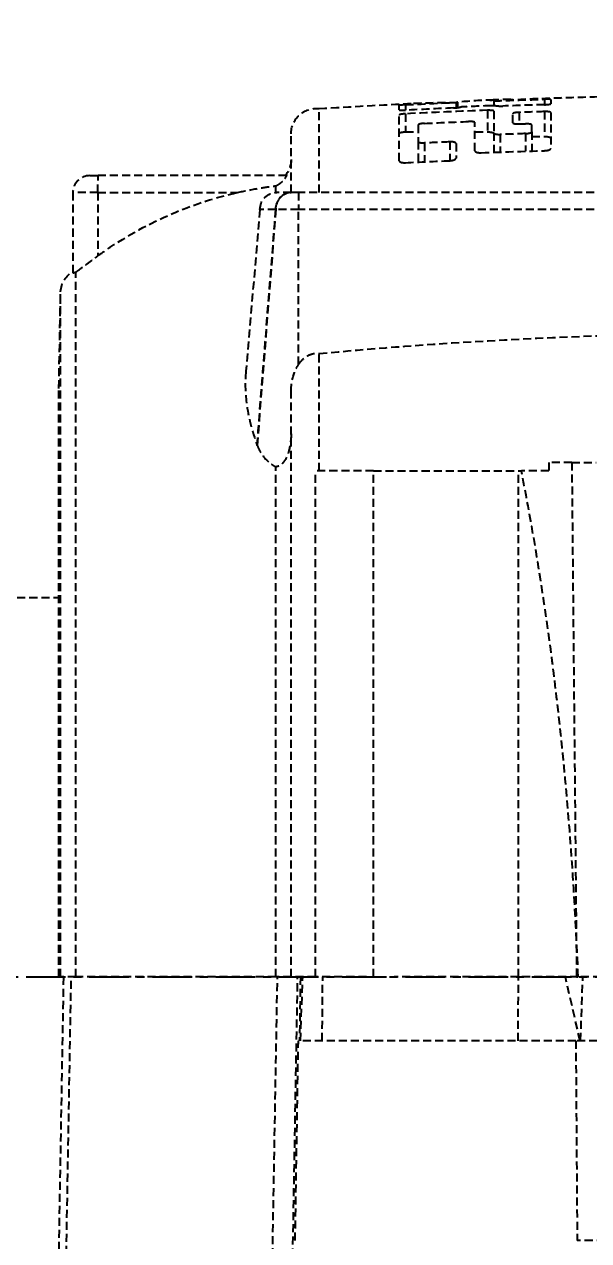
# Model space of a CAD drawing. Header units: millimetres. Extents: x 14484 to 44106, y -7531 to -758.
# Drawn here: x 19599.1 to 19666, y -1907.8 to -1763.6 of the extents above; entities that cross this region are included whole.
import ezdxf

# ---------------------------------------------------------------- set-up
doc = ezdxf.new("R2010")
doc.units = ezdxf.units.MM
doc.header["$LTSCALE"] = 15
doc.linetypes.add('CENTER', pattern=[2, 1.25, -0.25, 0.25, -0.25])
doc.linetypes.add('HIDDEN', pattern=[9.525, 6.35, -3.175])
for name, color, linetype in [('IA-DIM', 7, 'Continuous'), ('IA-EJES', 4, 'CENTER'), ('IA-SEGM', 1, 'HIDDEN')]:
    doc.layers.add(name, color=color, linetype=linetype)
doc.styles.add('ING-AMB', font='romans.shx', dxfattribs={"width": 0.75, "oblique": 15})
doc.dimstyles.new('ING-AMB 15', dxfattribs={"dimscale": 15, "dimtxt": 3, "dimasz": 2.5, "dimexe": 1, "dimexo": 1, "dimgap": 1, "dimtad": 1, "dimdec": 0, "dimzin": 0, "dimdsep": 46, "dimtxsty": 'ING-AMB', "dimcen": 0.1, "dimclrd": 7, "dimclre": 7, "dimclrt": 2, "dimadec": 0, "dimazin": 0, "dimtfac": 1, "dimtdec": 0, "dimtmove": 0, "dimatfit": 0, "dimfxl": 1.25, "dimtolj": 1, "dimtzin": 0, "dimarcsym": 1})

# ---------------------------------------------------------------- blocks, each defined once
blk = doc.blocks.new('*D27')
at = {"layer": 'Defpoints', "color": 0, "transparency": 16777216}
for p in [(19085.1, -938.01), (19085.1, -1467.77), (20972.86, -2155.19)]:
    blk.add_point(p, dxfattribs=at)
at = {"layer": 'IA-DIM', "color": 7, "lineweight": -2, "transparency": 16777216}
for p, q in [((19085.1, -1452.77), (19085.1, -923.01)), ((20972.86, -2140.19), (20972.86, -923.01)), ((20935.36, -938.01), (19122.6, -938.01))]:
    blk.add_line(p, q, dxfattribs=at)
at = {"layer": 'IA-DIM', "color": 7, "transparency": 16777216}
for points in [[(19122.6, -931.76), (19122.6, -944.26), (19085.1, -938.01)], [(20935.36, -931.76), (20935.36, -944.26), (20972.86, -938.01)]]:
    blk.add_solid(points, dxfattribs=at)
at = {"layer": 'IA-DIM', "color": 2, "transparency": 16777216, "insert": (20028.98, -900.51), "char_height": 45, "attachment_point": 5, "style": 'ING-AMB'}
blk.add_mtext('\\A1;1888', dxfattribs=at)

msp = doc.modelspace()

# ---------------------------------------------------------------- linework, layer by layer
at = {"layer": 'IA-EJES', "ltscale": 0.25}
msp.add_lwpolyline([(18166.78, -1876.56), (21143.92, -1876.56)], dxfattribs=at)
at = {"layer": 'IA-SEGM', "color": 1, "ltscale": 0.01, "extrusion": (0, 1, 0)}
for p, q in [((19634.03, -1783.56), (19634.03, -1773.62)), ((19643.53, -1773.75), (19643.53, -1773.24)), ((19644.28, -1773.16), (19644.28, -1773.8)), ((19650.28, -1772.88), (19650.28, -1772.89)), ((19650.28, -1772.89), (19650.28, -1773.52)), ((19650.46, -1772.85), (19650.46, -1773.5)), ((19654.77, -1772.59), (19654.77, -1772.71)), ((19654.77, -1772.71), (19654.77, -1773.27)), ((19656.8, -1772.53), (19656.8, -1772.57)), ((19657.02, -1772.53), (19657.02, -1772.56)), ((19660.77, -1772.52), (19660.77, -1773.15)), ((19661.52, -1772.53), (19661.52, -1773.04)), ((19643.53, -1779.8), (19643.53, -1774.39)), ((19644.28, -1774.23), (19644.28, -1776.38)), ((19654.03, -1773.82), (19654.03, -1776.38)), ((19654.77, -1773.91), (19654.77, -1776.5)), ((19657.02, -1775.29), (19657.02, -1774.22)), ((19657.77, -1774.06), (19657.77, -1775.44)), ((19660.77, -1773.97), (19660.77, -1776.92)), ((19661.52, -1774.08), (19661.52, -1778.33)), ((19630.72, -1783.56), (19630.72, -1776.6)), ((19644.28, -1776.38), (19645.78, -1776.38)), ((19645.78, -1775.57), (19645.78, -1777.5)), ((19652.53, -1778.62), (19652.53, -1775.28)), ((19652.53, -1776.38), (19654.03, -1776.38)), ((19654.77, -1776.5), (19654.77, -1778.79)), ((19658.52, -1776.58), (19658.52, -1778.67)), ((19659.27, -1776.35), (19659.27, -1775.58)), ((19659.27, -1776.35), (19659.27, -1778.65)), ((19645.78, -1777.5), (19645.78, -1779.96)), ((19646.53, -1777.69), (19646.53, -1779.92)), ((19649.53, -1777.55), (19649.53, -1779.79)), ((19650.28, -1777.75), (19650.28, -1779.49)), ((19655.52, -1776.68), (19655.52, -1778.77)), ((19659.27, -1776.92), (19660.77, -1776.92)), ((19606.84, -1781.56), (19607.83, -1781.56)), ((19630.19, -1781.56), (19607.83, -1781.56)), ((19604.84, -1783.56), (19604.84, -1793.07)), ((19607.81, -1783.56), (19604.84, -1783.56)), ((19607.81, -1783.56), (19607.81, -1791.06)), ((19607.81, -1783.56), (19624.37, -1783.56)), ((19628.91, -1783.57), (19628.91, -1782.77)), ((19630.72, -1783.56), (19629.03, -1783.56)), ((19631.61, -1783.56), (19630.72, -1783.56)), ((19630.72, -1783.56), (19630.72, -1783.56)), ((19631.61, -1783.56), (19631.61, -1785.56)), ((19733.82, -1783.56), (19631.61, -1783.56)), ((19627.03, -1785.56), (19625.35, -1804.75)), ((19628.91, -1785.56), (19626.69, -1813.54)), ((19628.91, -1785.56), (19627.03, -1785.56)), ((19631.61, -1785.56), (19628.91, -1785.56)), ((19631.61, -1803.96), (19631.61, -1785.56)), ((19733.82, -1785.56), (19631.61, -1785.56)), ((19605.19, -1876.56), (19605.19, -1792.99)), ((19603.18, -1806.78), (19603.38, -1795.27)), ((19603.38, -1876.56), (19603.38, -1795.27)), ((19634.03, -1816.56), (19634.03, -1802.66)), ((19603.18, -1876.56), (19603.18, -1806.78)), ((19630.72, -1876.56), (19630.72, -1807.2)), ((19626.69, -1813.54), (19626.69, -1813.54)), ((19664.01, -1815.56), (19661.3, -1815.56)), ((19661.3, -1815.56), (19661.3, -1816.56)), ((19664.01, -1815.56), (19664.58, -1876.56)), ((19664.01, -1815.56), (19666.9, -1815.56)), ((19628.91, -1876.56), (19628.91, -1816.08)), ((19633.62, -1876.56), (19633.62, -1816.56)), ((19640.49, -1876.56), (19640.49, -1816.56)), ((19657.7, -1876.56), (19657.7, -1816.56)), ((19661.3, -1816.56), (19658.03, -1816.56)), ((19335.35, -1831.56), (19603.18, -1831.56)), ((19603.01, -1969.41), (19604.64, -1876.56)), ((19603.38, -1876.56), (19603.18, -1876.56)), ((19605.19, -1876.56), (19603.38, -1876.56)), ((19628.91, -1876.56), (19605.19, -1876.56)), ((19627.26, -1981.11), (19629.1, -1876.56)), ((19630.72, -1876.56), (19628.91, -1876.56)), ((19630.24, -1948.27), (19631.5, -1876.56)), ((19633.62, -1876.56), (19630.72, -1876.56)), ((19631.82, -1876.56), (19631.71, -1884.15)), ((19631.83, -1884.15), (19632.1, -1876.56)), ((19639.65, -1876.56), (19633.62, -1876.56)), ((19634.41, -1884.15), (19634.47, -1876.56)), ((19639.65, -1876.56), (19642.94, -1876.56)), ((19657.7, -1876.56), (19642.94, -1876.56)), ((19657.64, -1884.15), (19657.69, -1876.56)), ((19664.77, -1876.56), (19657.7, -1876.56)), ((19665, -1884.15), (19663.25, -1876.56)), ((19664.58, -1876.56), (19664.77, -1876.56)), ((19667.48, -1876.56), (19664.58, -1876.56)), ((19665.06, -1884.15), (19665.32, -1876.56)), ((19631.2, -1907.83), (19631.58, -1884.15)), ((19664.49, -1884.15), (19631.58, -1884.15)), ((19664.49, -1884.15), (19664.65, -1907.83)), ((19667.04, -1884.15), (19664.49, -1884.15)), ((19700.78, -1907.83), (19664.65, -1907.83))]:
    msp.add_line(p, q, dxfattribs=at)
at = {"layer": 'IA-SEGM', "color": 1, "ltscale": 0.01, "extrusion": (0, 0, -1)}
for centre, radius, start, end in [((-19678.63, -2257.2), 485.14, 87.8533, 88.6984), ((-19633.72, -1776.6), 3, 0, 95.9083), ((-19683.71, -2566.16), 794.1, 86.41271, 87.22172), ((-19683.71, -2565.31), 793.13, 87.15045, 87.58401), ((-19683.71, -2566.16), 794.1, 87.87696, 87.95194), ((-19683.71, -2565.33), 793.15, 87.90909, 88.34243), ((-19627.71, -1779.65), 3.01, 180, 219.3867), ((-19629.03, -1785.56), 2, 0, 90), ((-19606.39, -1795.5), 3.02, 4.4163, 58.9871)]:
    msp.add_arc(centre, radius, start, end, dxfattribs=at)
at = {"layer": 'IA-SEGM', "color": 1, "ltscale": 0.01}
for centre, radius, start, end in [((19683.71, -2560.92), 788.1, 92.45352, 92.86727), ((19683.71, -2561.6), 788.87, 92.12457, 92.3518), ((19683.71, -2561.05), 788.23, 91.66776, 92.02671), ((19606.84, -1783.56), 2, 90, 180)]:
    msp.add_arc(centre, radius, start, end, dxfattribs=at)
at = {"layer": 'IA-SEGM', "color": 1, "ltscale": 0.01, "extrusion": (0, 0, -1)}
for centre, major_axis, ratio, start_param, end_param in [((19663.41, -1878.23), (-109.33, -5.44), 0.967144, 1.539921, 1.591961), ((19683.71, -2544.74), (793.8, 0), 0.970295, -1.617654, -1.611039), ((19644.28, -1776.56), (-0.749, 0), 0.241922, 0, 1.570796), ((19654.03, -1776.56), (0.749, 0), 0.241922, -1.570796, 0), ((19660.77, -1777.1), (0.749, 0), 0.241922, -1.570796, 0), ((19683.71, -2544.66), (789.84, 0), 0.970296, -1.609339, -1.599845), ((19683.7, -2543.4), (787.73, 0), 0.970296, -1.620862, -1.614195), ((19607.83, -1783.56), (0, 2), 0.008891, -1.570796, 0), ((19630.72, -1785.56), (0, 2), 0.906308, -1.570796, 0), ((19655.01, -1816.56), (8.77, 0), 0.000033, -1.258978, -1.219329), ((19706.19, -1906.96), (-41.54, -3.17), 0.597016, 0.091957, 0.092037)]:
    msp.add_ellipse(centre, major_axis=major_axis, ratio=ratio, start_param=start_param, end_param=end_param, dxfattribs=at)
at = {"layer": 'IA-SEGM', "color": 1, "ltscale": 0.01}
for centre, major_axis, ratio, start_param, end_param in [((19658.62, -1956.57), (0, 184.06), 0.707107, 0.013986, 0.029578), ((19683.71, -2540.43), (-790.64, 0), 0.970296, -1.533243, -1.520909), ((19683.71, -2542.24), (-792.12, 0), 0.970296, -1.541829, -1.538043), ((19683.71, -2546.14), (-793.52, 0), 0.970296, -1.539045, -1.535265), ((19683.71, -2545.95), (-792.65, 0), 0.970296, -1.527658, -1.523873)]:
    msp.add_ellipse(centre, major_axis=major_axis, ratio=ratio, start_param=start_param, end_param=end_param, dxfattribs=at)
for points, knots in [([(19644.28, -1773.16), (19644.26, -1773.17), (19644.24, -1773.17), (19644.14, -1773.17), (19644.06, -1773.18), (19643.9, -1773.19), (19643.82, -1773.2), (19643.69, -1773.21), (19643.63, -1773.22), (19643.55, -1773.23), (19643.53, -1773.24), (19643.53, -1773.24), (19643.53, -1773.24), (19643.53, -1773.24), (19643.53, -1773.24)], [-0.118089, -0.118089, -0.118089, -0.118089, -0.112017, -0.112017, -0.0872779, -0.0872779, -0.059644, -0.059644, -0.0297369, -0.0297369, 0, 0, 0, 0.0002113, 0.0002113, 0.0002113, 0.0002113]), ([(19643.53, -1773.75), (19643.53, -1773.76), (19643.54, -1773.77), (19643.56, -1773.78), (19643.58, -1773.78), (19643.64, -1773.79), (19643.69, -1773.8), (19643.83, -1773.81), (19643.91, -1773.81), (19644.07, -1773.81), (19644.15, -1773.81), (19644.25, -1773.81), (19644.26, -1773.81), (19644.28, -1773.8)], [-0.4735964, -0.4735964, -0.4735964, -0.4735964, -0.4576951, -0.4576951, -0.4411993, -0.4411993, -0.4130288, -0.4130288, -0.3851804, -0.3851804, -0.3608012, -0.3608012, -0.3553449, -0.3553449, -0.3553449, -0.3553449]), ([(19649.97, -1773.54), (19650.03, -1773.54), (19650.09, -1773.53), (19650.23, -1773.52), (19650.31, -1773.52), (19650.43, -1773.5), (19650.46, -1773.5), (19650.5, -1773.49)], [-0.35531676, -0.35531676, -0.35531676, -0.35531676, -0.33702401, -0.33702401, -0.31068257, -0.31068257, -0.29607839, -0.29607839, -0.29607839, -0.29607839]), ([(19650.28, -1772.88), (19650.28, -1772.88), (19650.28, -1772.88), (19650.28, -1772.88), (19650.28, -1772.88), (19650.28, -1772.88), (19650.31, -1772.87), (19650.33, -1772.87), (19650.38, -1772.86), (19650.42, -1772.86), (19650.46, -1772.85)], [-0.00014948, -0.00014948, -0.00014948, -0.00014948, 0, 0, 0, 0.01725997, 0.01725997, 0.03471968, 0.03471968, 0.05313771, 0.05313771, 0.05313771, 0.05313771]), ([(19654.77, -1772.59), (19654.61, -1772.6), (19654.45, -1772.6), (19653.04, -1772.65), (19651.76, -1772.74), (19650.46, -1772.85)], [17.7489275, 17.7489275, 17.7489275, 17.7489275, 17.8224076, 17.8224076, 18.4016515, 18.4016515, 18.4016515, 18.4016515]), ([(19651.34, -1773.39), (19651.32, -1773.4), (19651.3, -1773.4), (19651.2, -1773.4), (19651.12, -1773.41), (19650.96, -1773.42), (19650.88, -1773.43), (19650.81, -1773.44), (19650.81, -1773.44), (19650.81, -1773.44)], [-0.11832466, -0.11832466, -0.11832466, -0.11832466, -0.11264266, -0.11264266, -0.08793762, -0.08793762, -0.06025322, -0.06025322, -0.05911321, -0.05911321, -0.05911321, -0.05911321]), ([(19654.99, -1773.28), (19654.96, -1773.28), (19654.92, -1773.27), (19654.81, -1773.27), (19654.73, -1773.27), (19654.58, -1773.27), (19654.52, -1773.27), (19654.46, -1773.27)], [-0.1773972, -0.1773972, -0.1773972, -0.1773972, -0.16249299, -0.16249299, -0.13650923, -0.13650923, -0.1183352, -0.1183352, -0.1183352, -0.1183352]), ([(19655.3, -1773.3), (19655.31, -1773.3), (19655.31, -1773.3), (19655.38, -1773.31), (19655.45, -1773.31), (19655.62, -1773.32), (19655.7, -1773.31), (19655.8, -1773.31), (19655.82, -1773.31), (19655.83, -1773.31)], [-0.41434528, -0.41434528, -0.41434528, -0.41434528, -0.41361703, -0.41361703, -0.38558031, -0.38558031, -0.36105876, -0.36105876, -0.35529781, -0.35529781, -0.35529781, -0.35529781]), ([(19656.8, -1772.53), (19656.84, -1772.53), (19656.87, -1772.53), (19656.96, -1772.53), (19656.99, -1772.53), (19657.02, -1772.53), (19657.02, -1772.53), (19657.02, -1772.53)], [-0.29531914, -0.29531914, -0.29531914, -0.29531914, -0.27968513, -0.27968513, -0.24967914, -0.24967914, -0.23626349, -0.23626349, -0.23626349, -0.23626349]), ([(19661.52, -1772.53), (19661.52, -1772.53), (19661.51, -1772.53), (19661.48, -1772.52), (19661.45, -1772.52), (19661.34, -1772.51), (19661.27, -1772.51), (19661.11, -1772.51), (19661.03, -1772.51), (19660.89, -1772.51), (19660.83, -1772.51), (19660.77, -1772.52)], [-0.2362126, -0.2362126, -0.2362126, -0.2362126, -0.2205695, -0.2205695, -0.1920279, -0.1920279, -0.1622248, -0.1622248, -0.1360888, -0.1360888, -0.118093, -0.118093, -0.118093, -0.118093]), ([(19660.77, -1773.15), (19660.83, -1773.15), (19660.89, -1773.15), (19661.03, -1773.14), (19661.11, -1773.13), (19661.27, -1773.12), (19661.34, -1773.1), (19661.45, -1773.08), (19661.49, -1773.07), (19661.52, -1773.05), (19661.52, -1773.05), (19661.52, -1773.04)], [-0.3552896, -0.3552896, -0.3552896, -0.3552896, -0.3371721, -0.3371721, -0.310885, -0.310885, -0.2808687, -0.2808687, -0.2504251, -0.2504251, -0.2366676, -0.2366676, -0.2366676, -0.2366676]), ([(19644.28, -1774.23), (19644.26, -1774.23), (19644.24, -1774.24), (19644.13, -1774.24), (19644.05, -1774.25), (19643.89, -1774.27), (19643.82, -1774.28), (19643.68, -1774.31), (19643.63, -1774.32), (19643.55, -1774.35), (19643.53, -1774.37), (19643.53, -1774.39)], [-0.1185275, -0.1185275, -0.1185275, -0.1185275, -0.1116155, -0.1116155, -0.0870177, -0.0870177, -0.0595655, -0.0595655, -0.0298483, -0.0298483, -0.0003212, -0.0003212, -0.0003212, -0.0003212]), ([(19652.53, -1775.28), (19652.53, -1775.27), (19652.52, -1775.26), (19652.49, -1775.23), (19652.45, -1775.21), (19652.34, -1775.18), (19652.27, -1775.17), (19652.12, -1775.15), (19652.04, -1775.14), (19651.89, -1775.14), (19651.84, -1775.14), (19651.78, -1775.15)], [-0.2362995, -0.2362995, -0.2362995, -0.2362995, -0.2203638, -0.2203638, -0.1917736, -0.1917736, -0.1618756, -0.1618756, -0.1357253, -0.1357253, -0.1181416, -0.1181416, -0.1181416, -0.1181416]), ([(19654.77, -1773.91), (19654.77, -1773.9), (19654.77, -1773.89), (19654.74, -1773.87), (19654.7, -1773.86), (19654.59, -1773.84), (19654.52, -1773.83), (19654.36, -1773.82), (19654.28, -1773.82), (19654.14, -1773.82), (19654.08, -1773.82), (19654.03, -1773.82)], [-0.2369088, -0.2369088, -0.2369088, -0.2369088, -0.2207619, -0.2207619, -0.1919624, -0.1919624, -0.1619054, -0.1619054, -0.1357382, -0.1357382, -0.118454, -0.118454, -0.118454, -0.118454]), ([(19657.77, -1774.06), (19657.75, -1774.06), (19657.73, -1774.06), (19657.63, -1774.06), (19657.54, -1774.07), (19657.39, -1774.09), (19657.31, -1774.1), (19657.17, -1774.13), (19657.12, -1774.14), (19657.04, -1774.18), (19657.02, -1774.2), (19657.02, -1774.22)], [-0.1182967, -0.1182967, -0.1182967, -0.1182967, -0.1117719, -0.1117719, -0.0870395, -0.0870395, -0.0595166, -0.0595166, -0.0297662, -0.0297662, -0.0001569, -0.0001569, -0.0001569, -0.0001569]), ([(19661.52, -1774.08), (19661.52, -1774.07), (19661.51, -1774.06), (19661.48, -1774.04), (19661.45, -1774.02), (19661.34, -1774), (19661.26, -1773.99), (19661.11, -1773.97), (19661.03, -1773.97), (19660.89, -1773.97), (19660.83, -1773.97), (19660.77, -1773.97)], [-0.2365671, -0.2365671, -0.2365671, -0.2365671, -0.2207108, -0.2207108, -0.1920062, -0.1920062, -0.1620384, -0.1620384, -0.1358441, -0.1358441, -0.1182808, -0.1182808, -0.1182808, -0.1182808]), ([(19646.53, -1775.37), (19646.51, -1775.37), (19646.49, -1775.37), (19646.38, -1775.38), (19646.3, -1775.38), (19646.14, -1775.41), (19646.07, -1775.42), (19645.93, -1775.46), (19645.88, -1775.48), (19645.8, -1775.52), (19645.78, -1775.54), (19645.78, -1775.57)], [-0.1181622, -0.1181622, -0.1181622, -0.1181622, -0.11165, -0.11165, -0.0869251, -0.0869251, -0.0593819, -0.0593819, -0.0296515, -0.0296515, -0.0000706, -0.0000706, -0.0000706, -0.0000706]), ([(19654.77, -1776.5), (19654.77, -1776.51), (19654.78, -1776.53), (19654.81, -1776.56), (19654.83, -1776.57), (19654.89, -1776.6), (19654.95, -1776.62), (19655.09, -1776.65), (19655.17, -1776.66), (19655.33, -1776.68), (19655.41, -1776.68), (19655.5, -1776.68), (19655.51, -1776.68), (19655.52, -1776.68)], [-0.4723214, -0.4723214, -0.4723214, -0.4723214, -0.455232, -0.455232, -0.4378688, -0.4378688, -0.4096054, -0.4096054, -0.3819371, -0.3819371, -0.357443, -0.357443, -0.3543216, -0.3543216, -0.3543216, -0.3543216]), ([(19657.02, -1775.29), (19657.02, -1775.29), (19657.02, -1775.29), (19657.02, -1775.29), (19657.02, -1775.3), (19657.03, -1775.32), (19657.06, -1775.34), (19657.07, -1775.35), (19657.14, -1775.38), (19657.2, -1775.4), (19657.34, -1775.42), (19657.42, -1775.43), (19657.58, -1775.44), (19657.66, -1775.44), (19657.75, -1775.44), (19657.76, -1775.44), (19657.77, -1775.44)], [-0.0000313, -0.0000313, -0.0000313, -0.0000313, 0, 0, 0, 0.0170661, 0.0170661, 0.0343207, 0.0343207, 0.0626408, 0.0626408, 0.0903802, 0.0903802, 0.1149249, 0.1149249, 0.1179869, 0.1179869, 0.1179869, 0.1179869]), ([(19659.27, -1775.58), (19659.27, -1775.56), (19659.27, -1775.55), (19659.23, -1775.52), (19659.2, -1775.5), (19659.09, -1775.46), (19659.02, -1775.45), (19658.86, -1775.43), (19658.78, -1775.42), (19658.64, -1775.42), (19658.58, -1775.42), (19658.52, -1775.42)], [-0.2361684, -0.2361684, -0.2361684, -0.2361684, -0.220452, -0.220452, -0.1918934, -0.1918934, -0.1620422, -0.1620422, -0.1358694, -0.1358694, -0.118075, -0.118075, -0.118075, -0.118075]), ([(19658.52, -1776.58), (19658.58, -1776.58), (19658.64, -1776.57), (19658.79, -1776.56), (19658.87, -1776.54), (19659.02, -1776.51), (19659.09, -1776.49), (19659.2, -1776.44), (19659.24, -1776.41), (19659.27, -1776.37), (19659.27, -1776.36), (19659.27, -1776.35)], [-0.3543044, -0.3543044, -0.3543044, -0.3543044, -0.3358572, -0.3358572, -0.3095553, -0.3095553, -0.2797357, -0.2797357, -0.2496808, -0.2496808, -0.2361463, -0.2361463, -0.2361463, -0.2361463]), ([(19645.78, -1777.5), (19645.78, -1777.51), (19645.79, -1777.53), (19645.81, -1777.56), (19645.83, -1777.57), (19645.89, -1777.61), (19645.94, -1777.63), (19646.08, -1777.66), (19646.15, -1777.67), (19646.32, -1777.69), (19646.4, -1777.69), (19646.5, -1777.69), (19646.51, -1777.69), (19646.53, -1777.69)], [-0.4725503, -0.4725503, -0.4725503, -0.4725503, -0.456755, -0.456755, -0.4406165, -0.4406165, -0.4123821, -0.4123821, -0.3843869, -0.3843869, -0.3598281, -0.3598281, -0.3545159, -0.3545159, -0.3545159, -0.3545159]), ([(19650.28, -1777.75), (19650.28, -1777.73), (19650.27, -1777.72), (19650.24, -1777.68), (19650.2, -1777.65), (19650.1, -1777.61), (19650.03, -1777.59), (19649.87, -1777.56), (19649.79, -1777.56), (19649.65, -1777.55), (19649.59, -1777.55), (19649.53, -1777.55)], [-0.2362531, -0.2362531, -0.2362531, -0.2362531, -0.2203776, -0.2203776, -0.1918828, -0.1918828, -0.1621153, -0.1621153, -0.1360732, -0.1360732, -0.1181077, -0.1181077, -0.1181077, -0.1181077]), ([(19649.53, -1779.79), (19649.59, -1779.79), (19649.65, -1779.78), (19649.79, -1779.76), (19649.87, -1779.75), (19650.03, -1779.7), (19650.1, -1779.68), (19650.21, -1779.61), (19650.25, -1779.57), (19650.27, -1779.52), (19650.28, -1779.51), (19650.28, -1779.49)], [-0.35539, -0.35539, -0.35539, -0.35539, -0.3371071, -0.3371071, -0.3107642, -0.3107642, -0.2806542, -0.2806542, -0.2501718, -0.2501718, -0.2366461, -0.2366461, -0.2366461, -0.2366461]), ([(19652.53, -1778.62), (19652.53, -1778.64), (19652.53, -1778.66), (19652.55, -1778.69), (19652.57, -1778.71), (19652.63, -1778.75), (19652.68, -1778.78), (19652.82, -1778.82), (19652.9, -1778.83), (19653.06, -1778.85), (19653.14, -1778.85), (19653.24, -1778.85), (19653.26, -1778.85), (19653.28, -1778.85)], [-0.4731611, -0.4731611, -0.4731611, -0.4731611, -0.4575245, -0.4575245, -0.4414598, -0.4414598, -0.4132137, -0.4132137, -0.3851886, -0.3851886, -0.3606465, -0.3606465, -0.3549858, -0.3549858, -0.3549858, -0.3549858]), ([(19660.77, -1778.6), (19660.83, -1778.6), (19660.89, -1778.6), (19661.03, -1778.58), (19661.11, -1778.57), (19661.27, -1778.53), (19661.34, -1778.5), (19661.45, -1778.44), (19661.49, -1778.41), (19661.52, -1778.36), (19661.52, -1778.34), (19661.52, -1778.33)], [-0.3549651, -0.3549651, -0.3549651, -0.3549651, -0.3367761, -0.3367761, -0.3104798, -0.3104798, -0.2805162, -0.2805162, -0.2501913, -0.2501913, -0.2364807, -0.2364807, -0.2364807, -0.2364807]), ([(19643.53, -1779.8), (19643.53, -1779.82), (19643.54, -1779.83), (19643.56, -1779.87), (19643.58, -1779.89), (19643.64, -1779.93), (19643.69, -1779.96), (19643.83, -1780), (19643.91, -1780.01), (19644.07, -1780.03), (19644.15, -1780.03), (19644.25, -1780.03), (19644.26, -1780.03), (19644.28, -1780.03)], [-0.4736874, -0.4736874, -0.4736874, -0.4736874, -0.4577796, -0.4577796, -0.4412629, -0.4412629, -0.413094, -0.413094, -0.3852525, -0.3852525, -0.3608847, -0.3608847, -0.3554156, -0.3554156, -0.3554156, -0.3554156]), ([(19628.91, -1782.77), (19629.1, -1782.68), (19629.28, -1782.57), (19629.61, -1782.33), (19629.75, -1782.19), (19629.96, -1781.96), (19630.03, -1781.86), (19630.14, -1781.7), (19630.17, -1781.63), (19630.19, -1781.59), (19630.19, -1781.58), (19630.2, -1781.57), (19630.2, -1781.57), (19630.2, -1781.57), (19630.2, -1781.57), (19630.2, -1781.57), (19630.2, -1781.57), (19630.2, -1781.56), (19630.2, -1781.56), (19630.2, -1781.56), (19630.2, -1781.56), (19630.2, -1781.56), (19630.19, -1781.56), (19630.19, -1781.56)], [0.4784953, 0.4784953, 0.4784953, 0.4784953, 0.5394802, 0.5394802, 0.6069075, 0.6069075, 0.660885, 0.660885, 0.7188307, 0.7188307, 0.734228, 0.734228, 0.7384296, 0.7384296, 0.7408812, 0.7408812, 0.7429848, 0.7429848, 0.7455295, 0.7455295, 0.7502837, 0.7502837, 0.7550049, 0.7550049, 0.7550049, 0.7550049]), ([(19607.81, -1791.06), (19608.29, -1790.71), (19608.78, -1790.37), (19611.8, -1788.36), (19614.49, -1786.94), (19619.29, -1784.95), (19621.79, -1784.14), (19624.37, -1783.56)], [33.614527, 33.614527, 33.614527, 33.614527, 33.779141, 33.779141, 34.611884, 34.611884, 35.338925, 35.338925, 35.338925, 35.338925]), ([(19624.37, -1783.56), (19625.16, -1783.38), (19626.01, -1783.21), (19627.56, -1782.95), (19628.22, -1782.85), (19628.91, -1782.77)], [-1.1737134, -1.1737134, -1.1737134, -1.1737134, -0.8255673, -0.8255673, -0.5802673, -0.5802673, -0.5802673, -0.5802673]), ([(19630.72, -1783.56), (19630.5, -1783.56), (19630.24, -1783.62), (19629.82, -1783.81), (19629.6, -1783.97), (19629.28, -1784.32), (19629.13, -1784.57), (19628.96, -1785.02), (19628.91, -1785.31), (19628.91, -1785.56)], [0.0982367, 0.0982367, 0.0982367, 0.0982367, 0.1718448, 0.1718448, 0.245902, 0.245902, 0.3199479, 0.3199479, 0.3939897, 0.3939897, 0.3939897, 0.3939897]), ([(19605.19, -1792.99), (19605.23, -1792.96), (19605.26, -1792.94), (19605.52, -1792.75), (19605.78, -1792.56), (19606.46, -1792.06), (19606.89, -1791.74), (19607.49, -1791.3), (19607.65, -1791.18), (19607.81, -1791.06)], [-0.8936244, -0.8936244, -0.8936244, -0.8936244, -0.8686203, -0.8686203, -0.7422753, -0.7422753, -0.5783859, -0.5783859, -0.5187522, -0.5187522, -0.5187522, -0.5187522]), ([(19604.84, -1793.07), (19604.84, -1793.07), (19604.84, -1793.07), (19604.84, -1793.07), (19604.84, -1793.07), (19604.84, -1793.08), (19604.84, -1793.08), (19604.84, -1793.08), (19604.84, -1793.08), (19604.87, -1793.09), (19604.97, -1793.06), (19605.13, -1793.01), (19605.16, -1793), (19605.19, -1792.99)], [-0.3141922, -0.3141922, -0.3141922, -0.3141922, -0.3137533, -0.3137533, -0.3106001, -0.3106001, -0.3055311, -0.3055311, -0.2960551, -0.2960551, -0.1953954, -0.1953954, -0.1755548, -0.1755548, -0.1755548, -0.1755548]), ([(19634.03, -1802.66), (19640.08, -1802.08), (19646.11, -1801.61), (19662.93, -1800.61), (19671.57, -1800.31), (19691.86, -1800.31), (19702.5, -1800.61), (19719.32, -1801.61), (19725.35, -1802.08), (19731.4, -1802.66)], [59.336071, 59.336071, 59.336071, 59.336071, 61.008025, 61.008025, 64.051738, 64.051738, 67.095451, 67.095451, 68.767405, 68.767405, 68.767405, 68.767405]), ([(19630.72, -1807.2), (19630.72, -1807), (19630.73, -1806.8), (19630.8, -1805.85), (19630.98, -1805.16), (19631.37, -1804.34), (19631.49, -1804.14), (19631.61, -1803.96)], [-0.5982007, -0.5982007, -0.5982007, -0.5982007, -0.5493086, -0.5493086, -0.3633862, -0.3633862, -0.2974941, -0.2974941, -0.2974941, -0.2974941]), ([(19631.61, -1803.96), (19631.67, -1803.87), (19631.73, -1803.79), (19632.03, -1803.39), (19632.39, -1803.07), (19633.03, -1802.73), (19633.4, -1802.63), (19633.72, -1802.63), (19633.82, -1802.63), (19633.92, -1802.64), (19634.03, -1802.66)], [2.0906881, 2.0906881, 2.0906881, 2.0906881, 2.1201076, 2.1201076, 2.240806, 2.240806, 2.3368473, 2.3368473, 2.3368473, 2.3666256, 2.3666256, 2.3666256, 2.3666256]), ([(19625.35, -1804.75), (19625.24, -1805.97), (19625.27, -1807.23), (19625.64, -1810.15), (19626.07, -1811.84), (19626.69, -1813.54)], [-3.135322, -3.135322, -3.135322, -3.135322, -2.558161, -2.558161, -1.808365, -1.808365, -1.808365, -1.808365]), ([(19630.72, -1812.16), (19630.72, -1812.89), (19630.62, -1813.56), (19630.35, -1814.57), (19630.19, -1814.95), (19629.9, -1815.44), (19629.77, -1815.62), (19629.5, -1815.86), (19629.39, -1815.94), (19629.14, -1816.05), (19629.03, -1816.07), (19628.91, -1816.08)], [-4.1523769, -4.1523769, -4.1523769, -4.1523769, -3.9341268, -3.9341268, -3.7709673, -3.7709673, -3.6742518, -3.6742518, -3.607839, -3.607839, -3.5482025, -3.5482025, -3.5482025, -3.5482025]), ([(19626.69, -1813.54), (19626.8, -1813.83), (19626.94, -1814.12), (19627.46, -1814.95), (19627.9, -1815.42), (19628.57, -1815.89), (19628.74, -1815.99), (19628.91, -1816.08)], [-0.9955134, -0.9955134, -0.9955134, -0.9955134, -0.8836112, -0.8836112, -0.6596496, -0.6596496, -0.5930862, -0.5930862, -0.5930862, -0.5930862]), ([(19664.77, -1876.56), (19664.62, -1872.66), (19664.41, -1868.62), (19663.88, -1860.46), (19663.55, -1856.35), (19662.78, -1848.29), (19662.34, -1844.33), (19661.4, -1836.74), (19660.88, -1833.12), (19659.86, -1826.57), (19659.31, -1823.34), (19658.49, -1818.93), (19658.27, -1817.74), (19658.03, -1816.56)], [-27.595718, -27.595718, -27.595718, -27.595718, -26.413531, -26.413531, -25.231344, -25.231344, -24.049156, -24.049156, -22.866969, -22.866969, -21.758012, -21.758012, -21.346549, -21.346549, -21.346549, -21.346549])]:
    msp.add_open_spline(points, degree=3, knots=knots, dxfattribs=at)
for points in [[(19645.22, -1772.99), (19646.87, -1772.91), (19648.56, -1772.88), (19650.28, -1772.89)], [(19650.5, -1773.49), (19650.6, -1773.47), (19650.7, -1773.46), (19650.81, -1773.44)], [(19654.99, -1773.28), (19655.1, -1773.29), (19655.2, -1773.29), (19655.3, -1773.3)], [(19657.77, -1775.44), (19658.02, -1775.43), (19658.27, -1775.43), (19658.52, -1775.42)], [(19626.69, -1813.54), (19627.43, -1804.21), (19628.17, -1794.89), (19628.91, -1785.56)], [(19640.49, -1816.56), (19638.2, -1816.56), (19635.91, -1816.56), (19633.62, -1816.56)], [(19603.72, -1876.56), (19603.18, -1907.23), (19602.65, -1937.89), (19602.11, -1968.56)]]:
    msp.add_open_spline(points, degree=3, dxfattribs=at)
msp.add_rational_spline([(19640.49, -1816.56), (19648.82, -1816.56), (19657.7, -1816.56)], [1.00163347368, 1.00317023933, 1.00400265007], degree=2, dxfattribs=at)

# ---------------------------------------------------------------- dimensions: what is measured, and where the dimension line sits
at = {"layer": 'IA-DIM', "color": 2}
dim = msp.add_linear_dim(base=(19085.1, -938.01), p1=(20972.86, -2155.19), p2=(19085.1, -1467.77), dimstyle='ING-AMB 15', override={"dimpost": '\\X', "dimtmove": 1}, dxfattribs=at)
dim.commit()
dim.dimension.update_dxf_attribs({"geometry": '*D27', "text_midpoint": (20028.98, -900.51)})

doc.saveas('drawing.dxf')
